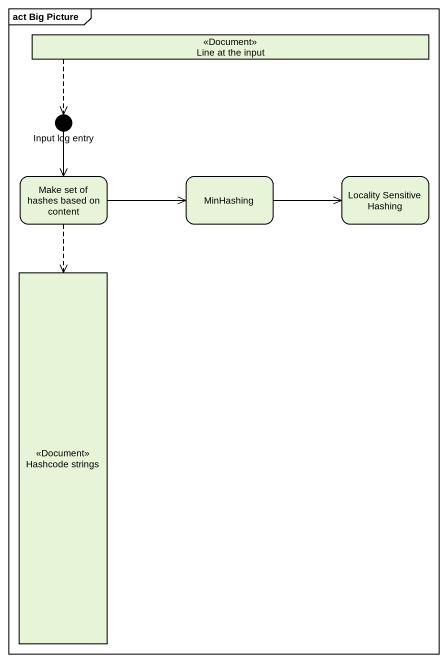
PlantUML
@startuml
mainframe act Big Picture
hide empty description
state "Line at the input" as Line_at_the_input <<Document>>
state "Input log entry" as Input_log_entry <<start>>
state "Make set of hashes based on content" as Make_set_of_hashes_based_on
state MinHashing
state "Locality Sensitive Hashing" as Locality_Sensitive_Hashing
state "Hashcode strings" as Hashcode_strings <<Document>>
Line_at_the_input -left[dashed]-> Input_log_entry
Input_log_entry --> Make_set_of_hashes_based_on
Make_set_of_hashes_based_on -right-> MinHashing
Make_set_of_hashes_based_on -[dashed]-> Hashcode_strings
MinHashing -right-> Locality_Sensitive_Hashing
@enduml
